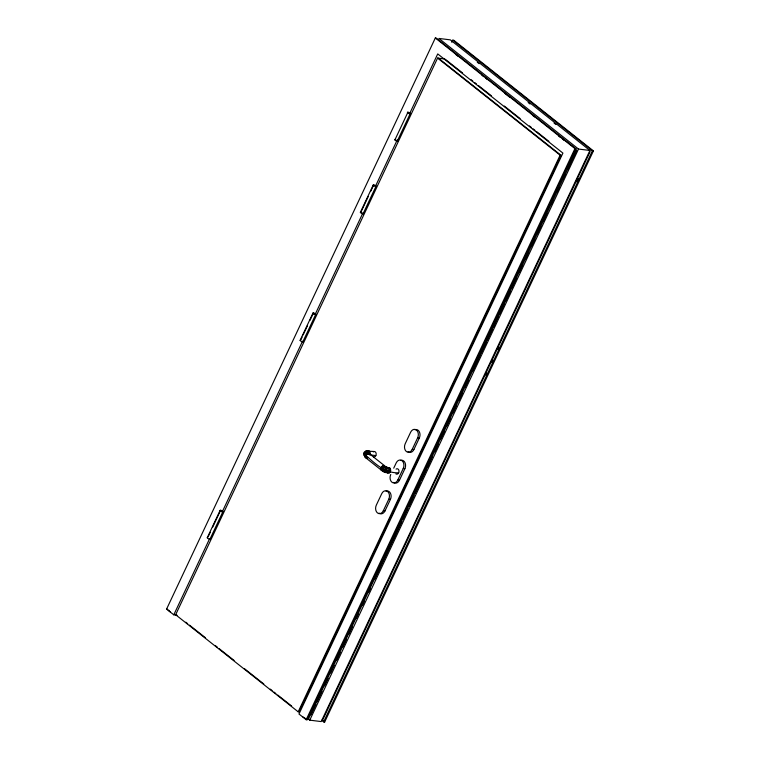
<?xml version="1.0" encoding="UTF-8"?>
<svg xmlns="http://www.w3.org/2000/svg" width="760" height="760" viewBox="0 0 760 760"><rect width="100%" height="100%" fill="white"/><g stroke="black" fill="none" stroke-linecap="round" stroke-linejoin="round"><path stroke-width="1.14" d="M381.824 466.488L381.776 468.141L380.769 469.404C383.002 473.375 393.575 474.952 389.776 468.055L387.315 468.53L387.391 467.533L384.969 466.355A2.745 1.7 -51.6 0 0 383.99 465.49L382.356 466.032L381.016 467.647L380.769 469.404L382.536 468.625L383.477 465.519L382.47 470.858L383.895 469.49L383.99 465.49L383.211 469.053L381.748 470.259A2.745 1.7 -51.6 0 0 382.822 470.06M383.714 471.608L386.622 468.008L387.666 467.675L386.46 470.63L384.665 471.931L385.928 466.906L388.654 468.046M386.783 467.029L386.46 470.63L385.462 472.378L384.712 471.438L384.665 471.931M385.035 466.887L384.969 466.355L384.417 466.706L383.211 469.053L381.301 470.126L366.12 458.09C364.477 456.437 366.766 453.406 368.809 453.463A2.745 1.7 -51.6 0 1 369.578 453.901M369.721 454.831L370.053 453.463A2.745 2.014 -83 0 0 369.151 451.117L365.959 450.993L364.163 452.361L364.648 456.731L366.567 458.233A2.745 1.7 -51.6 0 0 367.64 458.033M393.727 468.169L396.188 462.925A5.719 4.199 -83 0 1 402.049 460.74A5.719 4.199 -83 0 1 403.227 468.492L397.793 480.035A5.719 4.199 -83 0 1 391.941 482.22A5.719 4.199 -83 0 1 390.763 474.458M412.224 449.35L417.648 437.817A5.719 4.199 -83 0 0 416.47 430.065A5.719 4.199 -83 0 0 410.618 432.25L405.194 443.783A5.719 4.199 -83 0 0 406.372 451.535A5.719 4.199 -83 0 0 412.224 449.35L413.877 449.559L419.301 438.026A5.719 4.199 -83 0 0 419.292 431.708A5.719 4.199 -83 0 0 414.96 429.751M393.594 482.419A5.719 4.199 -83 0 0 399.456 480.234L404.88 468.702A5.719 4.199 -83 0 0 404.871 462.394A5.719 4.199 -83 0 0 400.529 460.436M177.07 615.23L173.793 614.821L166.573 609.102L435.318 38L436.335 38.123L575.947 148.741L307.202 719.843L306.185 719.72L298.974 714.001L562.913 153.102L437.731 53.922L409.469 113.981M207.271 537.7L220.096 510.435M300.124 340.356L312.959 313.101M360.373 212.325L373.207 185.06M208.278 536.503L210.254 532.313M212.714 527.069L220.609 510.292M302.128 337.07L300.647 340.214A1.738 0.484 25.2 0 0 300.542 340.917A1.738 0.484 25.2 0 0 302.784 341.915L315.618 314.649M303.107 334.97L307.553 325.536M310.023 320.292L313.471 312.959M360.895 212.173L368.296 196.45M370.766 191.207L373.72 184.917M395.105 139.479L407.93 112.223M173.793 614.821L209.627 538.678M222.243 511.869L302.48 341.344M315.096 314.535L363.042 212.648M375.659 185.839L397.356 139.716M207.784 537.548A1.738 0.484 25.2 0 0 207.679 538.251A1.738 0.484 25.2 0 0 209.931 539.248L222.756 511.993M363.033 213.873L375.867 186.618M397.242 141.18L410.067 113.924M438.472 58.188L561.003 155.268L299.06 711.92L298.186 711.816L175.645 614.736L437.589 58.083L444.933 58.986M451.782 42.303L452.798 40.157L453.815 40.28L593.427 150.898L324.681 722L323.665 721.876L322.297 720.784L590.121 151.62M383.325 510.758L388.769 499.234A5.719 4.199 -83 0 0 387.6 491.483A5.719 4.199 -83 0 0 381.748 493.648L376.305 505.172A5.719 4.199 -83 0 0 377.463 512.924A5.719 4.199 -83 0 0 383.325 510.758L384.969 510.957L390.402 499.443A5.719 4.199 -83 0 0 390.402 493.126A5.719 4.199 -83 0 0 386.07 491.159M298.186 711.816L560.12 155.163L561.003 155.268M306.185 719.72L574.931 148.618L575.947 148.741M589.922 150.461L578.503 149.055L438.89 38.437L450.309 39.852L589.922 150.461L321.185 721.572L309.766 720.157L308.389 719.074L576.688 149.967L567.596 169.299M310.887 714.837L315.941 704.092M316.948 701.945L322.002 691.211M324.529 685.843L328.063 678.319M330.591 672.952L334.134 665.437M336.661 660.069L340.195 652.545M342.722 647.178L346.256 639.663M348.783 634.296L352.327 626.772M356.364 618.184L358.387 613.89M362.425 605.302L364.448 600.998M368.495 592.41L370.519 588.116M374.556 579.528L401.85 521.531M402.857 519.384L407.911 508.649M408.918 506.502L413.972 495.757M414.988 493.611L420.042 482.875M421.049 480.728L426.103 469.984M427.11 467.837L432.164 457.102M434.691 451.734L438.226 444.21M440.752 438.843L444.296 431.328M446.823 425.961L450.357 418.437M452.884 413.07L456.418 405.555M458.945 400.188L462.488 392.663M465.015 387.296L468.549 379.781M472.596 371.184L480.177 355.081M481.184 352.934L486.238 342.19M487.245 340.043L492.3 329.308M493.316 327.161L498.361 316.416M499.377 314.269L504.431 303.534M505.438 301.387L510.492 290.643M511.508 288.496L516.553 277.761M519.08 272.394L522.623 264.87M525.15 259.502L528.684 251.987M531.211 246.62L534.745 239.096M537.272 233.728L540.816 226.214M543.343 220.846L546.877 213.322M550.924 204.734L552.938 200.44M556.985 191.843L559.008 187.549M563.046 178.961L565.069 174.667M309.766 720.157L578.503 149.055M485.754 375.088L486.761 372.932M491.815 362.197L492.831 360.05M497.885 349.315L498.892 347.159M576.716 181.782L578.227 178.562M323.665 721.876L592.41 150.765L593.427 150.898M398.667 472.796C384.284 473.461 373.825 462.394 363.974 453.634L365.788 452.01L365.959 450.993M369.236 453.815L368.286 451.763L370.053 453.463L366.89 450.765L368.286 451.763L368.191 452.418L365.788 452.01M381.301 470.126L382.536 468.625L382.356 466.032L381.776 468.141L380.703 468.873M366.111 457.292L364.762 454.47L367.735 453.673L365.303 455.05L365.788 457.805L364.762 454.47L368.809 453.463L366.633 452.513L364.762 454.47L364.648 456.731L365.247 456.855L364.049 454.964M390.678 470.402L389.053 473.072L388.74 471.371L390.174 468.483L387.534 472.824A2.745 2.014 -83 0 1 387.134 472.397M367.127 451.145L374.281 451.516M366.643 454.461L365.303 455.05L365.522 456.845M364.163 452.361L365.085 452.276M417.648 437.817L419.301 438.026M370.737 454.955L375.839 455.591M403.227 468.492L404.88 468.702M397.793 480.035L399.456 480.234M388.769 499.234L390.402 499.443M166.573 609.102L167.589 609.235M168.967 610.318L168.226 610.223L170.364 611.923M175.645 614.736L176.529 614.84M305.834 718.76L302.955 716.975M308.389 719.074L308.864 719.131L307.439 718M384.417 466.706L385.928 466.906L386.622 468.008M368.163 450.765L369.151 451.117M366.633 452.513L369.046 454.271M452.798 40.157L592.41 150.765M477.299 62.235L479.151 63.697M528.162 102.534L530.014 103.996M554.059 123.044L555.911 124.507M435.318 38L574.931 148.618M456 54.654L457.843 56.126M481.887 75.173L483.74 76.636M485.592 78.099L487.435 79.572M505.01 93.489L509.637 97.156M532.75 115.472L534.603 116.936M558.647 135.983L560.5 137.456M562.352 138.918L564.195 140.382M445.863 59.726L462.565 72.96M470.924 79.581L472.777 81.054M474.639 82.517L476.491 83.989M478.353 85.462L491.35 95.76M504.345 106.058L520.125 118.56M529.406 125.913L531.259 127.385M533.121 128.858L534.973 130.331M536.836 131.793L548.9 141.36M437.589 58.083L560.12 155.163M369.246 453.606L384.427 465.633M322.116 719.967L324.681 722M185.81 622.202L187.673 623.665M189.525 625.138L205.304 637.64M215.517 645.734L217.369 647.207M219.232 648.679L234.08 660.44M244.292 668.534L263.786 683.981M270.284 689.13L272.147 690.593M273.999 692.065L275.851 693.538M277.713 695.01L291.64 706.04M369.293 454.043L368.191 452.418L368.866 454.242M387.391 467.533L387.752 468.084A2.745 2.014 -83 0 1 389.776 468.055L388.027 471.181L388.008 473.09L390.64 469.699L389.557 472.786M368.647 454.138L368.334 452.238L368.952 454.052M368.334 452.238L368.894 454.47M364.021 453.311L364.249 455.734M210.026 538.545A1.738 0.484 25.2 0 1 209.931 539.248M302.888 341.212A1.738 0.484 25.2 0 1 302.784 341.915M363.137 213.17A1.738 0.484 25.2 0 1 362.928 213.855A1.738 0.484 25.2 0 1 360.62 212.733A1.738 0.484 25.2 0 1 361.238 212.239M397.034 140.248A1.738 0.484 25.2 0 1 397.347 141.189A1.738 0.484 25.2 0 1 394.905 140.115A1.738 0.484 25.2 0 1 395.438 139.545M384.969 510.957A5.719 4.199 -83 0 1 379.107 513.133M396.084 469.11A2.745 2.014 -83 0 1 399 471.428A2.745 2.014 -83 0 1 395.856 473.851M369.787 454.328A2.745 1.7 -51.6 0 1 369.844 454.851M373.255 451.896A2.745 2.014 -83 0 1 376.181 453.862A2.745 2.014 -83 0 1 373.512 456.902M413.877 449.559A5.719 4.199 -83 0 1 408.025 451.744M220.505 510.995A1.738 0.484 25.2 0 0 223.202 511.945A1.738 0.484 25.2 0 0 221.34 510.473A1.738 0.484 25.2 0 0 220.505 510.995M313.367 313.661A1.738 0.484 25.2 0 0 316.055 314.611A1.738 0.484 25.2 0 0 314.203 313.139A1.738 0.484 25.2 0 0 313.367 313.661M373.616 185.62A1.738 0.484 25.2 0 0 376.305 186.57A1.738 0.484 25.2 0 0 374.452 185.098A1.738 0.484 25.2 0 0 373.616 185.62M407.825 112.927A1.738 0.484 25.2 0 0 410.514 113.876A1.738 0.484 25.2 0 0 408.661 112.404A1.738 0.484 25.2 0 0 407.825 112.927"/></g></svg>
